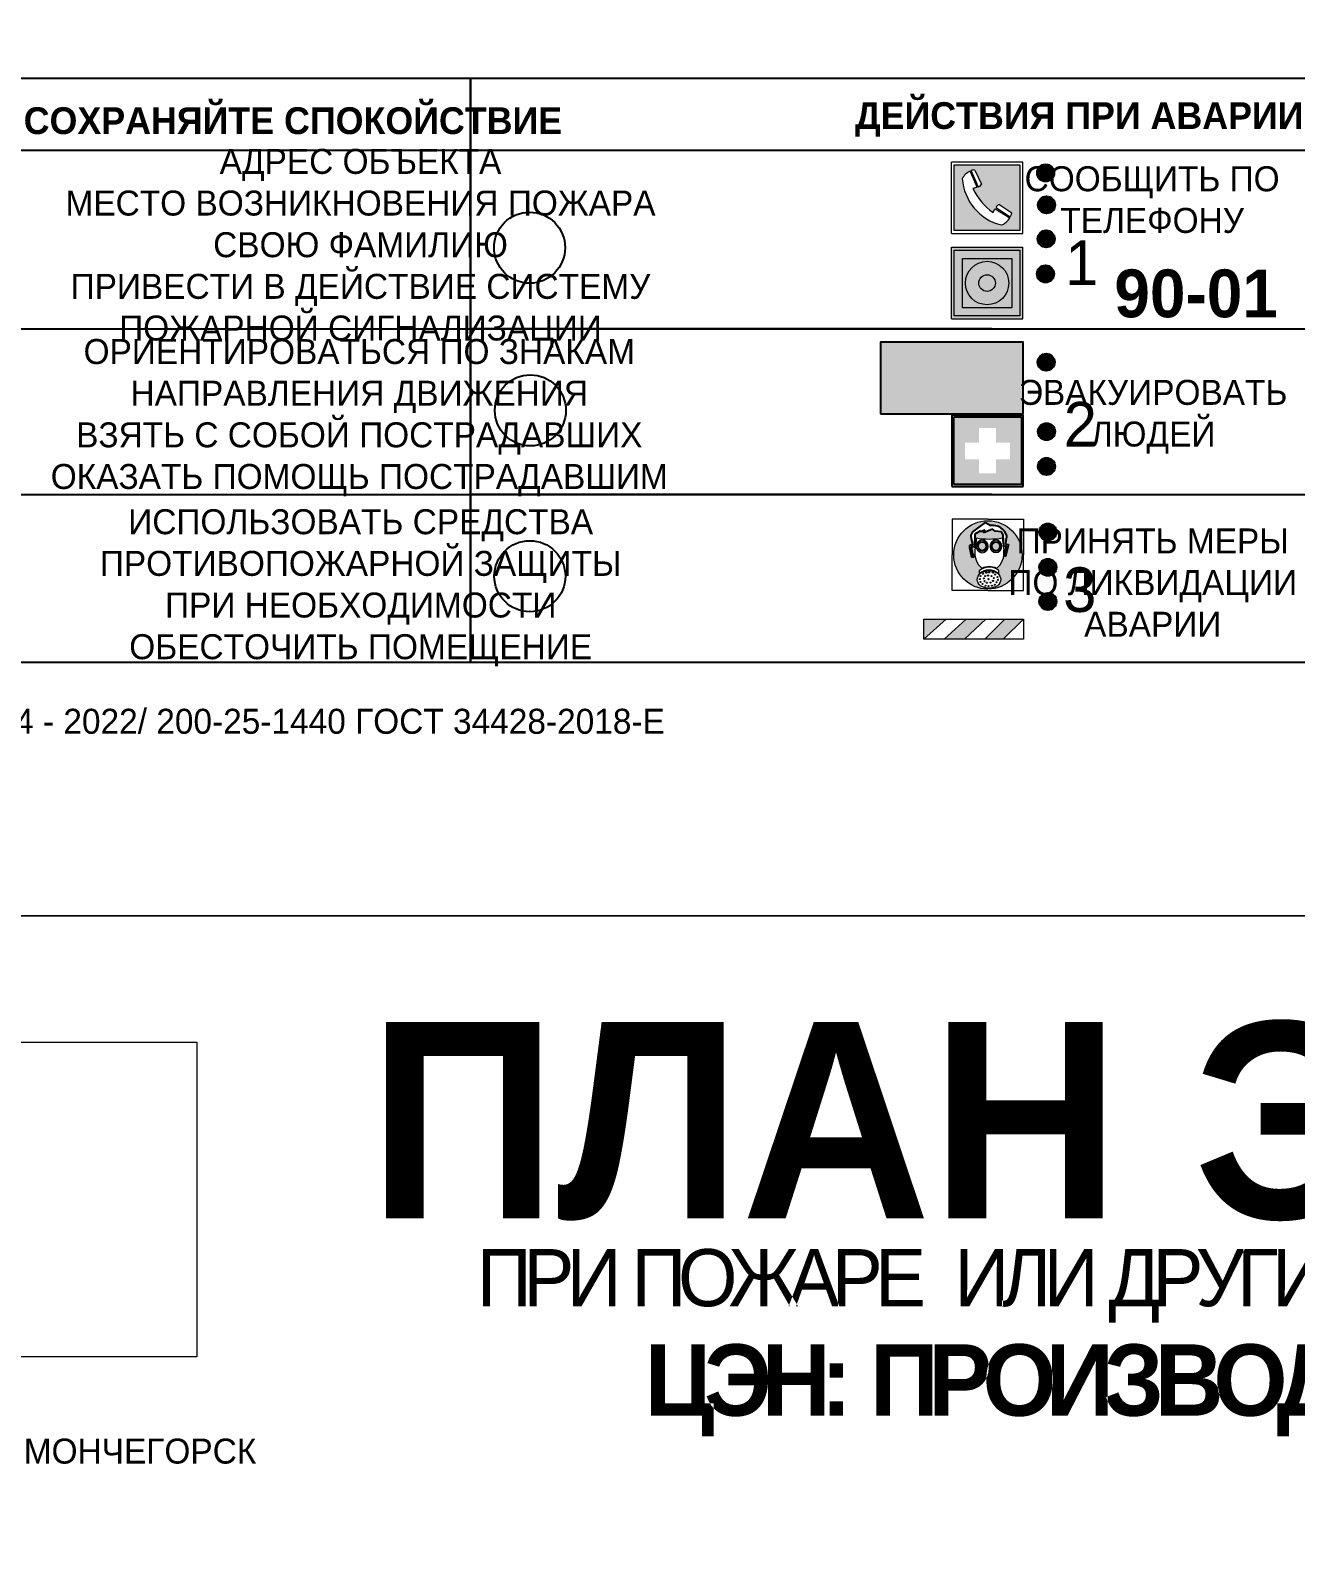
# Model space of a CAD drawing. Header units: millimetres. Extents: x 13810 to 67229, y 12374 to 21950.
# Drawn here: x 38878.2 to 39020, y 14871.8 to 15043.3 of the extents above; entities that cross this region are included whole.
import ezdxf

# ---------------------------------------------------------------- set-up
doc = ezdxf.new("R2010")
doc.units = ezdxf.units.MM
doc.styles.add('обычный', font='arial.ttf')
picture_1 = doc.add_image_def('image1.jpg', size_in_pixel=(337, 105))

# ---------------------------------------------------------------- blocks, each defined once
blk = doc.blocks.new('A$C38D26F80')
h = blk.add_hatch(color=5)
h.dxf.hatch_style = 1
h.paths.add_polyline_path([(-8.77, -4.48, 1), (-0.19, -4.48, 1)])
h.paths.add_polyline_path([(-6.75, -3.58), (-6.75, -3.31), (-6.62, -3.22), (-6.5, -3.22), (-6.42, -3.3), (-6.39, -3.28), (-6.59, -2.23), (-6.59, -2.01), (-6.38, -1.58), (-4.76, -0.4), (-4.13, -0.79, -0.362848), (-2.1, -2.1, -0.201049), (-2.17, -2.48, 0.085434), (-2.26, -3.13), (-1.9, -3.16), (-2.25, -4.7), (-2.4, -4.59), (-2.43, -4.34), (-2.36, -4.34), (-2.14, -3.34), (-2.47, -3.42), (-2.58, -1.95), (-2.77, -1.58), (-3.58, -1.52), (-3.92, -1.26), (-5.05, -1.73), (-4.87, -1.39), (-5.41, -1.6), (-5.41, -1.46), (-6.13, -1.87), (-6.18, -3.5), (-6.56, -3.47), (-6.37, -4.59), (-6.16, -4.43), (-6.16, -4.66), (-6.36, -4.79), (-6.37, -4.8), (-6.51, -4.76)], flags=16)
h.paths.add_polyline_path([(-6.51, -4.76), (-6.36, -4.79), (-6.37, -4.8)], flags=0)
h.paths.add_polyline_path([(-5.92, -2.34, 0.089508), (-2.67, -2.35), (-2.48, -3.88, -0.268602), (-3.4, -6.18, 0.262449), (-5.2, -6.18, -0.268602), (-6.11, -3.88)], flags=16)
edge = h.paths.add_edge_path(flags=16)
edge.add_ellipse((-5.19, -3.41), major_axis=(0, 0.842), ratio=0.848992, start_angle=0, end_angle=360)
edge = h.paths.add_edge_path(flags=0)
edge.add_ellipse((-5.19, -3.39), major_axis=(0, 0.665), ratio=0.853798, start_angle=0, end_angle=360)
edge = h.paths.add_edge_path(flags=0)
edge.add_ellipse((-5.19, -3.4), major_axis=(0, 0.528), ratio=0.864094, start_angle=0, end_angle=360)
edge = h.paths.add_edge_path(flags=16)
edge.add_ellipse((-3.47, -3.4), major_axis=(0, 0.842), ratio=0.848992, start_angle=0, end_angle=360)
h.paths.add_polyline_path([(-3.13, -6.45), (-3.13, -6.84, 0.383174), (-5.57, -6.85), (-5.57, -6.49, -0.369952)], flags=16)
edge = h.paths.add_edge_path(flags=0)
edge.add_ellipse((-3.47, -3.39), major_axis=(0, 0.665), ratio=0.853798, start_angle=0, end_angle=360)
edge = h.paths.add_edge_path(flags=0)
edge.add_ellipse((-3.47, -3.4), major_axis=(0, 0.528), ratio=0.864094, start_angle=0, end_angle=360)
edge = h.paths.add_edge_path(flags=16)
edge.add_ellipse((-4.34, -7.57), major_axis=(-1.48, 0), ratio=0.744955, start_angle=0, end_angle=360)
h.paths.add_polyline_path([(-5.01, -6.85, -1), (-5.15, -6.85, -1)], flags=0)
h.paths.add_polyline_path([(-5.33, -7.14, -1), (-5.47, -7.14, -1)], flags=0)
h.paths.add_polyline_path([(-4.61, -6.71, -1), (-4.74, -6.71, -1)], flags=16)
h.paths.add_polyline_path([(-5.43, -7.51, -1), (-5.57, -7.51, -1)], flags=0)
h.paths.add_polyline_path([(-4.26, -6.67, -1), (-4.4, -6.67, -1)], flags=16)
h.paths.add_polyline_path([(-4.74, -7.14, -1), (-4.88, -7.14, -1)], flags=0)
h.paths.add_polyline_path([(-4.93, -7.43, -1), (-5.07, -7.43, -1)], flags=0)
h.paths.add_polyline_path([(-4.41, -7.07, -1), (-4.54, -7.07, -1)], flags=0)
h.paths.add_polyline_path([(-5.33, -7.87, -1), (-5.46, -7.87, -1)], flags=0)
h.paths.add_polyline_path([(-3.8, -6.71, -1), (-3.94, -6.71, -1)], flags=16)
h.paths.add_polyline_path([(-4.85, -7.78, -1), (-4.98, -7.78, -1)], flags=0)
h.paths.add_polyline_path([(-3.96, -7.14, -1), (-4.1, -7.14, -1)], flags=0)
h.paths.add_polyline_path([(-4.33, -7.53, -1), (-4.47, -7.53, -1)], flags=0)
h.paths.add_polyline_path([(-5.09, -8.12, -1), (-5.23, -8.12, -1)], flags=0)
h.paths.add_polyline_path([(-3.5, -6.94, -1), (-3.64, -6.94, -1)], flags=0)
h.paths.add_polyline_path([(-4.54, -7.97, -1), (-4.68, -7.97, -1)], flags=0)
h.paths.add_polyline_path([(-3.66, -7.39, -1), (-3.8, -7.39, -1)], flags=0)
h.paths.add_polyline_path([(-4.73, -8.35, -1), (-4.86, -8.35, -1)], flags=0)
h.paths.add_polyline_path([(-4.09, -7.96, -1), (-4.23, -7.96, -1)], flags=0)
h.paths.add_polyline_path([(-3.77, -7.74, -1), (-3.91, -7.74, -1)], flags=0)
h.paths.add_polyline_path([(-3.22, -7.27, -1), (-3.35, -7.27, -1)], flags=0)
h.paths.add_polyline_path([(-4.34, -8.4, -1), (-4.47, -8.4, -1)], flags=0)
h.paths.add_polyline_path([(-3.16, -7.61, -1), (-3.3, -7.61, -1)], flags=0)
h.paths.add_polyline_path([(-3.9, -8.35, -1), (-4.04, -8.35, -1)], flags=0)
h.paths.add_polyline_path([(-3.32, -7.91, -1), (-3.46, -7.91, -1)], flags=0)
h.paths.add_polyline_path([(-3.55, -8.23, -1), (-3.69, -8.23, -1)], flags=0)
at = {"color": 5, "lineweight": 5}
for p, q in [((-4.48, 0), (-8.96, 0)), ((-8.96, 0), (-8.96, -4.48)), ((-4.48, 0), (0, 0)), ((0, 0), (0, -4.48)), ((-6.59, -2.01), (-6.38, -1.58)), ((-6.38, -1.58), (-4.76, -0.4)), ((-6.13, -1.87), (-6.18, -3.5)), ((-5.41, -1.46), (-6.13, -1.87)), ((-4.87, -1.39), (-5.41, -1.6)), ((-5.41, -1.6), (-5.41, -1.46)), ((-3.92, -1.26), (-5.05, -1.73)), ((-5.05, -1.73), (-4.87, -1.39)), ((-4.76, -0.4), (-4.13, -0.79)), ((-3.58, -1.52), (-3.92, -1.26)), ((-2.77, -1.58), (-3.58, -1.52)), ((-2.58, -1.95), (-2.77, -1.58)), ((-6.75, -3.31), (-6.62, -3.22)), ((-6.75, -3.58), (-6.75, -3.31)), ((-6.51, -4.76), (-6.75, -3.58)), ((-6.62, -3.22), (-6.5, -3.22)), ((-6.59, -2.23), (-6.59, -2.01)), ((-6.39, -3.28), (-6.59, -2.23)), ((-6.18, -3.5), (-6.56, -3.47)), ((-6.56, -3.47), (-6.37, -4.59)), ((-6.5, -3.22), (-6.42, -3.3)), ((-6.42, -3.3), (-6.39, -3.28)), ((-5.92, -2.34), (-6.11, -3.88)), ((-2.67, -2.34), (-2.48, -3.88)), ((-2.47, -3.42), (-2.58, -1.95)), ((-2.14, -3.34), (-2.47, -3.42)), ((-2.36, -4.34), (-2.14, -3.34)), ((-1.9, -3.16), (-2.26, -3.13)), ((-2.25, -4.7), (-1.9, -3.16)), ((-8.96, -8.96), (-8.96, -4.48)), ((-6.37, -4.8), (-6.51, -4.76)), ((-6.37, -4.59), (-6.16, -4.43)), ((-6.16, -4.66), (-6.37, -4.8)), ((-6.16, -4.43), (-6.16, -4.66)), ((-2.43, -4.34), (-2.4, -4.59)), ((-2.43, -4.34), (-2.36, -4.34)), ((-2.4, -4.59), (-2.25, -4.7)), ((0, -8.96), (0, -4.48)), ((-5.57, -6.49), (-5.57, -6.85)), ((-3.13, -6.45), (-3.13, -6.84)), ((-4.48, -8.96), (-8.96, -8.96)), ((-4.48, -8.96), (0, -8.96))]:
    blk.add_line(p, q, dxfattribs=at)
at = {"color": 5}
for p, q in [((-6.59, -2.01), (-6.38, -1.58)), ((-6.38, -1.58), (-4.76, -0.4)), ((-6.13, -1.87), (-6.18, -3.5)), ((-5.41, -1.46), (-6.13, -1.87)), ((-4.87, -1.39), (-5.41, -1.6)), ((-5.41, -1.6), (-5.41, -1.46)), ((-3.92, -1.26), (-5.05, -1.73)), ((-5.05, -1.73), (-4.87, -1.39)), ((-4.76, -0.4), (-4.13, -0.79)), ((-3.58, -1.52), (-3.92, -1.26)), ((-2.77, -1.58), (-3.58, -1.52)), ((-2.58, -1.95), (-2.77, -1.58)), ((-6.75, -3.31), (-6.62, -3.22)), ((-6.75, -3.58), (-6.75, -3.31)), ((-6.51, -4.76), (-6.75, -3.58)), ((-6.62, -3.22), (-6.5, -3.22)), ((-6.59, -2.23), (-6.59, -2.01)), ((-6.39, -3.28), (-6.59, -2.23)), ((-6.18, -3.5), (-6.56, -3.47)), ((-6.56, -3.47), (-6.37, -4.59)), ((-6.5, -3.22), (-6.42, -3.3)), ((-6.42, -3.3), (-6.39, -3.28)), ((-2.47, -3.42), (-2.58, -1.95)), ((-2.14, -3.34), (-2.47, -3.42)), ((-2.36, -4.34), (-2.14, -3.34)), ((-2.26, -3.13), (-1.9, -3.16)), ((-1.9, -3.16), (-2.25, -4.7)), ((-6.37, -4.8), (-6.51, -4.76)), ((-6.36, -4.79), (-6.51, -4.76)), ((-6.37, -4.59), (-6.16, -4.43)), ((-6.16, -4.66), (-6.37, -4.8)), ((-6.16, -4.66), (-6.36, -4.79)), ((-6.16, -4.43), (-6.16, -4.66)), ((-2.4, -4.59), (-2.43, -4.34)), ((-2.43, -4.34), (-2.36, -4.34)), ((-2.25, -4.7), (-2.4, -4.59))]:
    blk.add_line(p, q, dxfattribs=at)
at = {"color": 5, "lineweight": 5}
for centre, radius in [((-4.48, -4.48), 4.29), ((-5.5, -7.51), 0.0678), ((-5.4, -7.14), 0.0678), ((-5.08, -6.85), 0.0678), ((-5, -7.43), 0.0678), ((-4.81, -7.14), 0.0678), ((-4.67, -6.71), 0.0678), ((-4.47, -7.07), 0.0678), ((-4.4, -7.53), 0.0678), ((-4.33, -6.67), 0.0678), ((-4.03, -7.14), 0.0678), ((-3.87, -6.71), 0.0678), ((-3.84, -7.74), 0.0678), ((-3.73, -7.39), 0.0678), ((-3.57, -6.94), 0.0678), ((-3.28, -7.27), 0.0678), ((-3.23, -7.61), 0.0678), ((-5.4, -7.87), 0.0678), ((-5.16, -8.12), 0.0678), ((-4.91, -7.78), 0.0678), ((-4.79, -8.35), 0.0678), ((-4.61, -7.97), 0.0678), ((-4.4, -8.4), 0.0678), ((-4.16, -7.96), 0.0678), ((-3.97, -8.35), 0.0678), ((-3.62, -8.23), 0.0678), ((-3.39, -7.91), 0.0678)]:
    blk.add_circle(centre, radius, dxfattribs=at)
at = {"color": 5}
for centre, radius, start, end in [((-3.89, -2.66), 1.88, 17.387, 97.1599), ((-0.35, -3.07), 1.91, 162.2553, 181.7878), ((-2.6, -2.2), 0.511, 326.3906, 11.8614)]:
    blk.add_arc(centre, radius, start, end, dxfattribs=at)
at = {"color": 5, "lineweight": 5}
for centre, radius, start, end in [((-4.28, 6.66), 9.15, 259.6987, 280.1569), ((-0.47, -3.05), 1.79, 161.5846, 182.4584), ((-2.6, -2.2), 0.513, 326.4781, 11.7739), ((-3.66, -4.24), 2.47, 171.573, 231.7124), ((-4.93, -4.24), 2.47, 308.2876, 8.427), ((-4.33, -7.88), 1.87, 50.358, 131.5662), ((-4.34, -8.2), 1.82, 48.4943, 132.3565), ((-4.3, -7.78), 1.83, 60.5889, 119.4111)]:
    blk.add_arc(centre, radius, start, end, dxfattribs=at)
for centre, major_axis, ratio in [((-5.19, -3.41), (0, 0.842), 0.848992), ((-5.19, -3.39), (0, 0.665), 0.853798), ((-5.19, -3.4), (0, 0.528), 0.864094), ((-3.47, -3.4), (0, 0.842), 0.848992), ((-3.47, -3.39), (0, 0.665), 0.853798), ((-3.47, -3.4), (0, 0.528), 0.864094), ((-4.34, -7.57), (-1.48, 0), 0.744955)]:
    blk.add_ellipse(centre, major_axis=major_axis, ratio=ratio, dxfattribs=at)
blk = doc.blocks.new('A$C47DD6509')
at = {"lineweight": 5}
for points in [[(-8.69, 0), (-11.19, 0), (-11.19, -2.22)], [(-4.22, 0), (-6.45, 0), (-8.91, -2.22), (-6.61, -2.22)], [(0, 0), (-2.09, 0), (-4.36, -2.22), (-2.29, -2.22)]]:
    blk.add_hatch(color=242, dxfattribs=at).paths.add_polyline_path(points)
at = {"color": 242, "lineweight": 5}
for p, q in [((-11.19, -2.22), (-8.69, 0)), ((-11.19, -2.22), (-11.19, 0)), ((-11.19, 0), (-8.69, 0)), ((-11.19, 0), (0, 0)), ((-8.91, -2.22), (-6.45, 0)), ((-6.61, -2.22), (-4.22, 0)), ((-4.36, -2.22), (-2.09, 0)), ((-2.29, -2.22), (0, 0)), ((0, 0), (0, -2.22)), ((0, -2.22), (-11.19, -2.22))]:
    blk.add_line(p, q, dxfattribs=at)
blk = doc.blocks.new('A$C32E8229D')
at = {"true_color": 0xffffff}
blk.add_hatch(color=7, dxfattribs=at).paths.add_polyline_path([(0, 0), (0, -8), (16, -8), (16, 0)])
h = blk.add_hatch(color=126)
h.paths.add_polyline_path([(0.2, -0.2), (15.8, -0.2), (15.8, -7.8), (0.2, -7.8)])
h.paths.add_polyline_path([(13.49, -2.05), (12.08, -2.05), (11.37, -2.63, 0.162397), (11.29, -2.84), (11.29, -3.63), (10.35, -3.63), (10.35, -4.05), (11.68, -4.05), (11.68, -3.48), (12.26, -4.28), (11.29, -5.1), (11.29, -6.78), (11.85, -6.78), (11.85, -5.44), (12.8, -4.64), (12.8, -5.94), (14.46, -5.94), (14.46, -5.39), (13.45, -5.39), (13.45, -3.97), (12.46, -2.59), (13.15, -2.59), (13.69, -3.34), (14.18, -3)], flags=16)
h.paths.add_polyline_path([(10.74, -1.82, 1), (11.8, -1.82, 1)], flags=16)
h.paths.add_polyline_path([(9.39, -3.59), (5.99, -3.59), (6.56, -3.03), (5.91, -3.03), (5.1, -3.83), (5.91, -4.64), (6.56, -4.64), (5.99, -4.09), (9.39, -4.09)], flags=16)
h.paths.add_polyline_path([(4.29, -1.08), (1.72, -1.08), (1.72, -6.6), (4.29, -6.6)], flags=16)
at = {"color": 126}
blk.add_lwpolyline([(16, -8), (0, -8), (0, 0), (16, 0)], close=True, dxfattribs=at)
blk = doc.blocks.new('A$C18900ED3')
h = blk.add_hatch(color=126)
h.paths.add_polyline_path([(-0.18, -0.18), (-7.02, -0.18), (-7.02, -7.02), (-0.18, -7.02)])
h.paths.add_polyline_path([(-5.89, -4.46), (-5.89, -2.77), (-4.46, -2.77), (-4.46, -1.31), (-2.77, -1.31), (-2.77, -2.77), (-1.33, -2.77), (-1.33, -4.46), (-2.77, -4.46), (-2.77, -5.89), (-4.46, -5.89), (-4.46, -4.46)], flags=16)
at = {"color": 126}
for p, q in [((-7.2, 0), (-7.2, -7.2)), ((0, 0), (-7.2, 0)), ((0, -7.2), (0, 0)), ((-7.02, -7.02), (-7.02, -0.18)), ((-7.02, -0.18), (-0.18, -0.18)), ((-0.18, -0.18), (-0.18, -7.02)), ((-7.2, -7.2), (0, -7.2)), ((-0.18, -7.02), (-7.02, -7.02))]:
    blk.add_line(p, q, dxfattribs=at)
blk = doc.blocks.new('A$C456E1F9C')
at = {"lineweight": 5}
h = blk.add_hatch(color=242, dxfattribs=at)
h.paths.add_polyline_path([(0.51, -1.47), (0.51, -13.26), (12.29, -13.26), (12.29, -1.47)])
h.paths.add_polyline_path([(5.42, -4.95, -0.254479), (4.78, -5.4), (3.52, -2.53, -0.209735), (4.23, -2.4)], flags=16)
h.paths.add_polyline_path([(8.53, -8.6), (10.87, -10.17), (10.54, -10.76), (8.03, -9.13, -0.192251)], flags=16)
h.paths.add_polyline_path([(4.61, -5.49, 0.005518), (3.87, -5.72, 0.128647), (7.49, -10.01, 0.00809), (7.83, -9.33), (10.47, -10.97, -0.16736), (8.99, -12.25, -0.327862), (1.95, -3.95, -0.166952), (3.36, -2.62)], flags=16)
at = {"color": 242, "lineweight": 5}
for p, q in [((0, -13.77), (0, -0.97)), ((12.8, -0.97), (0, -0.97)), ((4.61, -5.49), (3.36, -2.62)), ((3.52, -2.53), (4.78, -5.4)), ((4.23, -2.4), (5.42, -4.95)), ((12.8, -13.77), (12.8, -0.97)), ((7.83, -9.33), (10.47, -10.97)), ((8.03, -9.13), (10.54, -10.76)), ((10.81, -10.12), (8.53, -8.6)), ((10.54, -10.76), (10.8, -10.3)), ((10.8, -10.3), (10.81, -10.12)), ((0, -13.77), (12.8, -13.77))]:
    blk.add_line(p, q, dxfattribs=at)
blk.add_lwpolyline([(0.51, -1.47), (12.29, -1.47), (12.29, -13.26), (0.51, -13.26)], close=True, dxfattribs=at)
for centre, radius, start, end in [((4.59, -5.34), 2.99, 114.2845, 152.1974), ((4.02, -3.27), 0.891, 76.3284, 123.7092), ((11.12, -3.31), 9.19, 183.9915, 256.6009), ((4.68, -4.59), 0.824, 276.9621, 334.0723), ((14.98, -39.1), 35.17, 107.1487, 108.4135), ((13.86, -0.94), 11.08, 205.5536, 234.8762), ((-13.31, 0.8), 23.44, 332.5487, 334.4027), ((8.94, -9.5), 0.989, 114.4092, 157.9388), ((7.87, -9.46), 3, 291.9291, 329.9329)]:
    blk.add_arc(centre, radius, start, end, dxfattribs=at)
blk = doc.blocks.new('A$C54414219')
at = {"true_color": 0xffffff}
h = blk.add_hatch(color=7, dxfattribs=at)
h.paths.add_polyline_path([(2.39, -9.45), (2.39, -18.3), (11.23, -18.3), (11.23, -9.45)], flags=0)
h.paths.add_polyline_path([(10.71, -13.87, -1), (2.92, -13.87, -1)], flags=0)
h.paths.add_polyline_path([(8.3, -13.87, -1), (5.33, -13.87, -1)], flags=0)
h.paths.add_polyline_path([(0.41, -7.47), (0.41, -20.27), (13.21, -20.27), (13.21, -7.47)])
h.paths.add_polyline_path([(0.92, -19.77), (12.71, -19.77), (12.71, -7.98), (0.92, -7.98)], flags=16)
h.paths.add_polyline_path([(11.23, -9.45), (11.23, -18.3), (2.39, -18.3), (2.39, -9.45)], flags=0)
at = {"lineweight": 5}
h = blk.add_hatch(color=242, dxfattribs=at)
h.paths.add_polyline_path([(12.71, -7.98), (0.92, -7.98), (0.92, -19.77), (12.71, -19.77)])
h.paths.add_polyline_path([(11.23, -18.3), (2.39, -18.3), (2.39, -9.45), (11.23, -9.45)], flags=16)
h.paths.add_polyline_path([(10.71, -13.87, -1), (2.92, -13.87, -1)], flags=0)
h.paths.add_polyline_path([(8.3, -13.87, -1), (5.33, -13.87, -1)], flags=0)
at = {"true_color": 0xffffff}
h = blk.add_hatch(color=7, dxfattribs=at)
h.paths.add_polyline_path([(2.39, -9.45), (2.39, -18.3), (11.23, -18.3), (11.23, -9.45)])
h.paths.add_polyline_path([(10.71, -13.87, -1), (2.92, -13.87, -1)], flags=16)
h.paths.add_polyline_path([(8.3, -13.87, -1), (5.33, -13.87, -1)], flags=0)
at = {"lineweight": 5}
h = blk.add_hatch(color=242, dxfattribs=at)
h.paths.add_polyline_path([(2.92, -13.87, 1), (10.71, -13.87, 1)])
h.paths.add_polyline_path([(8.3, -13.87, -1), (5.33, -13.87, -1)], flags=16)
at = {"color": 242, "lineweight": 5}
for p, q in [((0.41, -20.27), (0.41, -7.47)), ((0.41, -7.47), (13.21, -7.47)), ((0.41, -7.47), (13.21, -7.47)), ((13.21, -20.27), (13.21, -7.47)), ((0.41, -20.27), (13.21, -20.27))]:
    blk.add_line(p, q, dxfattribs=at)
for points in [[(0.92, -7.98), (12.71, -7.98), (12.71, -19.77), (0.92, -19.77)], [(2.39, -9.45), (11.23, -9.45), (11.23, -18.3), (2.39, -18.3)]]:
    blk.add_lwpolyline(points, close=True, dxfattribs=at)
for radius in [3.89, 1.49]:
    blk.add_circle((6.81, -13.87), radius, dxfattribs=at)

msp = doc.modelspace()

# ---------------------------------------------------------------- hatches: boundary and pattern name
at = {"lineweight": 0}
h = msp.add_hatch(color=256, dxfattribs=at)
h.dxf.hatch_style = 1
h.paths.add_polyline_path([(38991, 15027.31, 1), (38992.93, 15027.31, 1)])
h = msp.add_hatch(color=256, dxfattribs=at)
h.dxf.hatch_style = 1
h.paths.add_polyline_path([(38991.1, 15023.73, 1), (38993.04, 15023.73, 1)])
h = msp.add_hatch(color=256, dxfattribs=at)
h.dxf.hatch_style = 1
h.paths.add_polyline_path([(38991.07, 15019.92, 1), (38993, 15019.92, 1)])
h = msp.add_hatch(color=256, dxfattribs=at)
h.dxf.hatch_style = 1
h.paths.add_polyline_path([(38990.98, 15015.99, 1), (38992.91, 15015.99, 1)])
h = msp.add_hatch(color=256, dxfattribs=at)
h.dxf.hatch_style = 1
h.paths.add_polyline_path([(38991.07, 15006.1, 1), (38993, 15006.1, 1)])
h = msp.add_hatch(color=256, dxfattribs=at)
h.dxf.hatch_style = 1
h.paths.add_polyline_path([(38991.11, 14998.32, 1), (38993.04, 14998.32, 1)])
h = msp.add_hatch(color=256, dxfattribs=at)
h.dxf.hatch_style = 1
h.paths.add_polyline_path([(38991.1, 14994.42, 1), (38993.03, 14994.42, 1)])
h = msp.add_hatch(color=256, dxfattribs=at)
h.dxf.hatch_style = 1
h.paths.add_polyline_path([(38991.26, 14987.07, 1), (38993.19, 14987.07, 1)])
h = msp.add_hatch(color=256, dxfattribs=at)
h.dxf.hatch_style = 1
h.paths.add_polyline_path([(38991.25, 14983.12, 1), (38993.18, 14983.12, 1)])
h = msp.add_hatch(color=256, dxfattribs=at)
h.dxf.hatch_style = 1
h.paths.add_polyline_path([(38991.26, 14979.29, 1), (38993.19, 14979.29, 1)])

# ---------------------------------------------------------------- linework, layer by layer
at = {"color": 126, "lineweight": 0, "true_color": 0x008754}
for points in [[(38762.27, 15339.05), (39362.27, 15339.05), (39362.27, 14944.05), (38762.27, 14944.05)], [(38762.27, 15339.05), (39362.27, 15339.05), (39362.27, 14944.05), (38762.27, 14944.05)], [(38762.27, 15339.05), (39362.27, 15339.05), (39362.27, 14944.05), (38762.27, 14944.05)], [(38762.27, 15339.05), (39362.27, 15339.05), (39362.27, 14944.05), (38762.27, 14944.05)], [(38762.27, 14944.05), (39362.27, 14944.05), (39362.27, 14549.05), (38762.27, 14549.05)], [(38762.27, 14944.05), (39362.27, 14944.05), (39362.27, 14549.05), (38762.27, 14549.05)], [(38762.27, 14944.05), (39362.27, 14944.05), (39362.27, 14549.05), (38762.27, 14549.05)], [(38762.27, 14944.05), (39362.27, 14944.05), (39362.27, 14549.05), (38762.27, 14549.05)]]:
    msp.add_lwpolyline(points, close=True, dxfattribs=at)
for points in [[(38783.75, 15029.85), (38927.52, 15029.85), (38927.52, 15037.9), (38783.75, 15037.9)], [(38927.52, 15029.85), (39071.29, 15029.85), (39071.29, 15037.9), (38927.52, 15037.9)], [(38783.75, 15029.85), (38927.52, 15029.85), (38927.52, 14972.45), (38783.75, 14972.45)], [(38927.52, 15029.85), (39071.29, 15029.85), (39071.29, 14972.45), (38927.52, 14972.45)]]:
    msp.add_lwpolyline(points, close=True)
for points in [[(38842.17, 15009.85), (38783.75, 15009.85), (38927.52, 15009.85)], [(38985.94, 15009.85), (38927.52, 15009.85), (39071.29, 15009.85)], [(38842.17, 14991.28), (38783.75, 14991.28), (38927.52, 14991.28)], [(38985.94, 14991.28), (38927.52, 14991.28), (39071.29, 14991.28)]]:
    msp.add_lwpolyline(points)
for centre, radius in [((38991.97, 15027.31), 0.966), ((38992.07, 15023.73), 0.966), ((38934.15, 15018.93), 3.98), ((38992.03, 15019.92), 0.966), ((38991.95, 15015.99), 0.966), ((38992.03, 15006.1), 0.966), ((38934.24, 15000.7), 3.98), ((38992.07, 14998.32), 0.966), ((38992.07, 14994.42), 0.966), ((38992.22, 14987.07), 0.966), ((38934.18, 14982.12), 3.98), ((38992.22, 14983.12), 0.966), ((38992.22, 14979.29), 0.966)]:
    msp.add_circle(centre, radius)

# ---------------------------------------------------------------- block references
for name, p, xscale, yscale, zscale in [('A$C456E1F9C', (38981.41, 15029.13), 0.625, 0.625, 0.625), ('A$C54414219', (38981.15, 15023.64), 0.625, 0.625, 0.625), ('A$C18900ED3', (38989.47, 15000.18), 1.111111111007631, 1.111111111007631, 1.111111111007631), ('A$C38D26F80', (38989.5, 14988.51), 0.8928571427240968, 0.8928571427240968, 0.8928571427240968)]:
    msp.add_blockref(name, p, dxfattribs=dict(xscale=xscale, yscale=yscale, zscale=zscale))
at = {"xscale": -1}
msp.add_blockref('A$C32E8229D', (38989.47, 15008.33), dxfattribs=at)
at = {"color": 242, "true_color": 0xc1121c}
msp.add_blockref('A$C47DD6509', (38989.5, 14977.29), dxfattribs=at)

# ---------------------------------------------------------------- texts
at = {"lineweight": 0, "style": 'обычный'}
for s, insert, char_height, width, attachment_point in [('{\\fProxima Nova Rg|b1|i0|c204|p2;ДЕЙСТВИЯ ПРИ ПОЖАРЕ: СОХРАНЯЙТЕ СПОКОЙСТВИЕ\\H1.6644x; }', (38880.92, 15032.73), 3, 175.1736, 5), ('{\\fProxima Nova Rg|b1|i0|c204|p2;ДЕЙСТВИЯ ПРИ АВАРИИ: СОХРАНЯЙТЕ СПОКОЙСТВИЕ\\H1.6644x; }', (39027.13, 15033.3), 3, 175.1736, 5), ('\\pi-8.4,l8.4,t8.4;{\\fProxima Nova Rg|b0|i0|c204|p2;АДРЕС ОБЪЕКТА\\PМЕСТО ВОЗНИКНОВЕНИЯ ПОЖАРА \\PСВОЮ ФАМИЛИЮ\\PПРИВЕСТИ В ДЕЙСТВИЕ СИСТЕМУ \\PПОЖАРНОЙ СИГНАЛИЗАЦИИ}', (38915.21, 15018.86), 2.8, 126.6484, 5), ('{\\fProxima Nova Rg|b0|i0|c204|p2;СООБЩИТЬ ПО \\PТЕЛЕФОНУ}', (39003.9, 15024.3), 2.8, 126.6484, 5), ('{\\fProxima Nova Rg|b0|i0|c204|p2;1\\H1.1667x; }', (38996.01, 15017.24), 5, 126.6484, 5), ('{\\fProxima Nova Rg|b1|i0|c204|p2;\\H1.0714x;90-01\\fProxima Nova Rg|b0|i0|c204|p2;\\H0.93331x; \\H1.3449x; }', (39008.83, 15013.77), 5, 126.6484, 5), ('\\pi-8.4,l8.4,t8.4;{\\fProxima Nova Rg|b0|i0|c204|p2;ОРИЕНТИРОВАТЬСЯ ПО ЗНАКАМ \\PНАПРАВЛЕНИЯ ДВИЖЕНИЯ\\PВЗЯТЬ С СОБОЙ ПОСТРАДАВШИХ\\PОКАЗАТЬ ПОМОЩЬ ПОСТРАДАВШИМ}', (38915.07, 14999.89), 2.8, 126.6484, 5), ('{\\fProxima Nova Rg|b0|i0|c204|p2;ЭВАКУИРОВАТЬ \\PЛЮДЕЙ}', (39004.01, 14999.98), 2.8, 126.6484, 5), ('{\\fProxima Nova Rg|b0|i0|c204|p2;2\\H1.1967x; }', (38995.86, 14999.15), 5, 126.6484, 5), ('\\pi-8.4,l8.4,t8.4;{\\fProxima Nova Rg|b0|i0|c204|p2;ИСПОЛЬЗОВАТЬ СРЕДСТВА \\PПРОТИВОПОЖАРНОЙ ЗАЩИТЫ \\PПРИ НЕОБХОДИМОСТИ \\PОБЕСТОЧИТЬ ПОМЕЩЕНИЕ}', (38915.23, 14980.82), 2.8, 126.6484, 5), ('{\\fProxima Nova Rg|b0|i0|c204|p2;ПРИНЯТЬ МЕРЫ \\PПО ЛИКВИДАЦИИ \\PАВАРИИ}', (39003.97, 14981.4), 2.8, 126.6484, 5), ('{\\fProxima Nova Rg|b0|i0|c204|p2;3\\H1.1967x; }', (38995.79, 14980.58), 5, 126.6484, 5), ('\\pi-8.4,l8.4,t8.4;{\\fProxima Nova Rg|b0|i0|c204|p2;ИЗГОТОВИТЕЛЬ: ИП АНДРЕЕВ А. А.\\fProxima Nova Rg|b0|i0|c0|p2; \\fProxima Nova Rg|b0|i0|c204|p2;ФП-24 - 2022/ 200-25-1440 ГОСТ 34428-2018-Е\\H1.2266x; }', (38875.27, 14965.46), 2.8, 191.3484, 5), ('{\\fProxima Nova Rg|b1|i0|c204|p2;ПЛАН ЭВАКУАЦИИ}', (38916.08, 14932.16), 22, 493.8901, 1), ('\\pi-8.4,l8.4,t8.4;{\\fProxima Nova Rg|b0|i0|c204|p2;г. МОНЧЕГОРСК\\H1.1997x; }', (38888.78, 14884.07), 2.8, 126.6484, 5)]:
    msp.add_mtext(s, dxfattribs=dict(at, insert=insert, char_height=char_height, width=width, attachment_point=attachment_point))
at = {"color": 0, "lineweight": 0, "insert": (39065.7, 14906.85), "char_height": 8, "width": 449.2158, "attachment_point": 5, "style": 'обычный'}
msp.add_mtext('{\\fArial Black|b1|i0|c204|p34;\\H2x;\\T0.85;  \\fArial Narrow|b0|i0|c204|p34;\\H0.8x;\\W0.9;\\P\\fProxima Nova Rg|b0|i0|c204|p2;\\H0.5x;\\W1;\\C256;ПРИ ПОЖАРЕ  ИЛИ ДРУГИХ ЧРЕЗВЫЧАЙНЫХ СИТУАЦИЯХ  ИЗ ПОМЕЩЕНИЙ \\fProxima Nova Rg|b1|i0|c204|p2;\\H1.25x;\\PЦЭН: ПРОИЗВОДСТВО 1, ГМО-1, корпус 2, отм. +5,50}', dxfattribs=at)

# ---------------------------------------------------------------- pictures from other files: only their frames are drawn
at = {"color": 7, "lineweight": 0, "true_color": 0xf5f5ff}
image = msp.add_image(picture_1, insert=(38783.75, 14894.67), size_in_units=(113.11, 35.24), dxfattribs=at)
image.dxf.flags = 7

doc.saveas('drawing.dxf')
